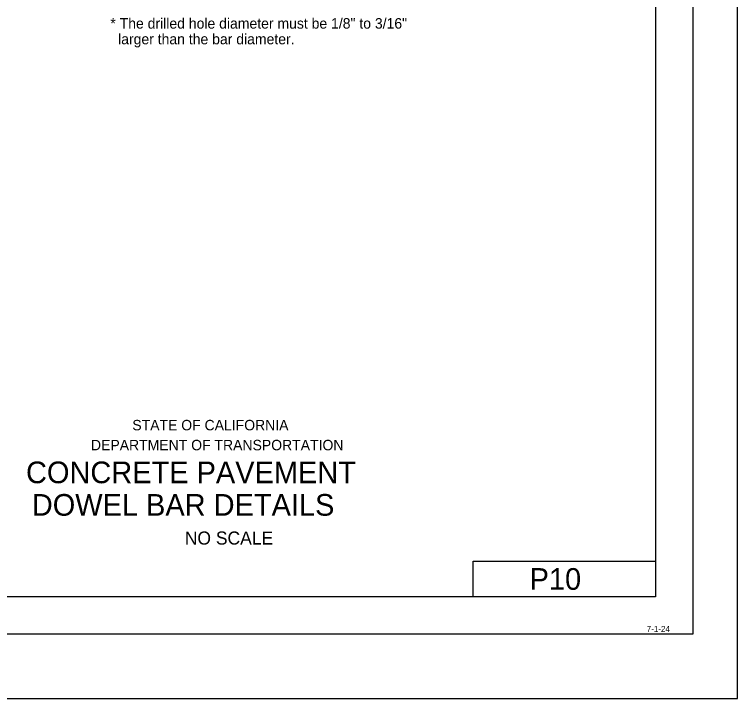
# Model space of a CAD drawing. Extents: x -893 to 867, y -474 to 712.
# Drawn here: x 382.5 to 866.5, y -474 to -16.3 of the extents above; entities that cross this region are included whole.
import ezdxf

# ---------------------------------------------------------------- set-up
doc = ezdxf.new("R2010")
doc.units = 0
for name, color, linetype in [('border_INSIDE-BORDER-anno', 7, 'Continuous'), ('border_PLOTTING-ELEMENTS', 7, 'Continuous'), ('border_rw_22x34_Cut_Lines', 7, 'Continuous'), ('border_SHEET', 7, 'Continuous'), ('border_WITHIN-BORDER-anno', 7, 'Continuous'), ('rd_QTY-TABLE', 7, 'Continuous')]:
    doc.layers.add(name, color=color, linetype=linetype)

msp = doc.modelspace()

# ---------------------------------------------------------------- linework, layer by layer
at = {"layer": 'border_PLOTTING-ELEMENTS'}
for points in [[(-893.46, -474.04), (866.54, -474.04), (866.54, 711.96), (-893.46, 711.96)], [(-863.46, 668.96), (836.54, 668.96), (836.54, -431.04), (-863.46, -431.04)]]:
    msp.add_lwpolyline(points, close=True, dxfattribs=at)
at = {"layer": 'border_rw_22x34_Cut_Lines'}
msp.add_lwpolyline([(-863.46, 668.96), (836.54, 668.96), (836.54, -431.04), (-863.46, -431.04)], close=True, dxfattribs=at)
at = {"layer": 'border_SHEET'}
for p, q in [((811.54, 643.95), (811.54, -406.05)), ((689.51, -406.05), (689.51, -382.05)), ((689.51, -382.05), (811.51, -382.05)), ((811.54, -406.05), (-813.46, -406.05))]:
    msp.add_line(p, q, dxfattribs=at)

# ---------------------------------------------------------------- texts
at = {"layer": 'border_INSIDE-BORDER-anno'}
for s, height, p in [('STATE OF CALIFORNIA', 7, (461.4, -294.6)), ('DEPARTMENT OF TRANSPORTATION', 7, (433.71, -307.95)), ('CONCRETE PAVEMENT', 14.5, (390.23, -329.97)), ('DOWEL BAR DETAILS', 14.5, (394.11, -351.72)), ('NO SCALE', 8.75, (496.52, -371.04))]:
    msp.add_text(s, height=height, dxfattribs=at).set_placement(p)
at = {"layer": 'border_WITHIN-BORDER-anno'}
for s, height, p in [('P10', 14.5, (727.36, -401.3)), ('7-1-24', 4, (805.79, -429.47))]:
    msp.add_text(s, height=height, dxfattribs=at).set_placement(p)
at = {"layer": 'rd_QTY-TABLE'}
for s, p in [('* The drilled hole diameter must be 1/8" to 3/16"', (446.68, -25.79)), ('  larger than the bar diameter.', (446.68, -36.29))]:
    msp.add_text(s, height=7, dxfattribs=at).set_placement(p)

doc.saveas('drawing.dxf')
